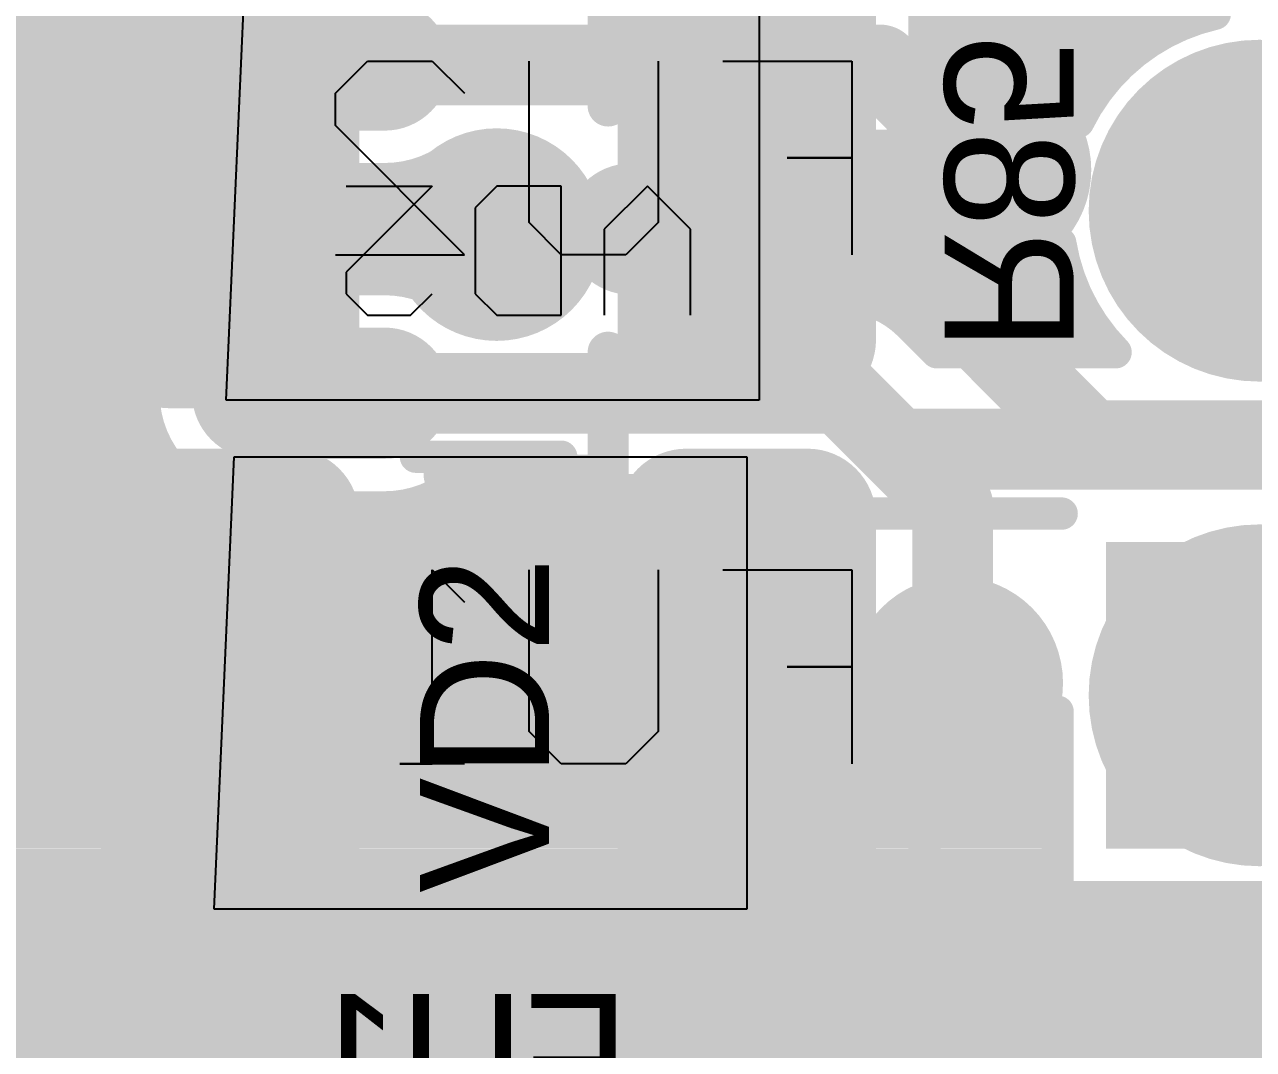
# Model space of a CAD drawing. Header units: millimetres. Extents: x 0.11 to 5.67, y 0.55 to 4.24.
# Drawn here: x 1.4843 to 1.784, y 0.8201 to 1.0699 of the extents above; entities that cross this region are included whole.
import ezdxf

# ---------------------------------------------------------------- set-up
doc = ezdxf.new("R2010")
doc.units = ezdxf.units.MM
doc.header["$MEASUREMENT"] = 0
for name, color, linetype in [('BottomLayer', 5, 'Continuous'), ('BottomOverlay', 54, 'Continuous'), ('BottomPaste', 16, 'Continuous'), ('BottomSolder', 6, 'Continuous'), ('InternalPlane1', 76, 'Continuous'), ('InternalPlane2', 16, 'Continuous'), ('Mechanical3', 76, 'Continuous'), ('MultiLayer', 9, 'Continuous'), ('PadHoleLayer', 156, 'Continuous'), ('TopLayer', 1, 'Continuous'), ('TopOverlay', 2, 'Continuous'), ('TopPaste', 8, 'Continuous'), ('TopSolder', 216, 'Continuous'), ('ViaHoleLayer', 16, 'Continuous')]:
    doc.layers.add(name, color=color, linetype=linetype)

# ---------------------------------------------------------------- blocks, each defined once
blk = doc.blocks.new('MIF2X01PRP_29')
at = {"layer": 'BottomLayer'}
for points, const_width in [([(-0.01772, 0.11811, 1), (0.01772, 0.11811, 1)], 0.03543), ([(-0.02953, -0.17008, 1), (0.02953, -0.17008, 1)], 0.05906)]:
    blk.add_lwpolyline(points, format="xyb", close=True, dxfattribs=dict(at, const_width=const_width))
blk.add_solid([(-0.03543, -0.03543), (0.03543, -0.03543), (-0.03543, 0.03543), (0.03543, 0.03543)], dxfattribs=at)
at = {"layer": 'BottomSolder'}
for points, const_width in [([(-0.0187, 0.11811, 1), (0.0187, 0.11811, 1)], 0.0374), ([(-0.03051, -0.17008, 1), (0.03051, -0.17008, 1)], 0.06102)]:
    blk.add_lwpolyline(points, format="xyb", close=True, dxfattribs=dict(at, const_width=const_width))
blk.add_solid([(-0.0374, -0.0374), (0.0374, -0.0374), (-0.0374, 0.0374), (0.0374, 0.0374)], dxfattribs=at)
at = {"layer": 'InternalPlane1'}
for points, const_width in [([(-0.02083, 0.11811, 1), (0.02083, 0.11811, 1)], 0.04165), ([(-0.02083, 0, 1), (0.02083, 0, 1)], 0.04165), ([(-0.03953, -0.17008, 1), (0.03953, -0.17008, 1)], 0.07906)]:
    blk.add_lwpolyline(points, format="xyb", close=True, dxfattribs=dict(at, const_width=const_width))
at = {"layer": 'InternalPlane2'}
for points, const_width in [([(-0.02083, 0.11811, 1), (0.02083, 0.11811, 1)], 0.04165), ([(-0.02083, 0, 1), (0.02083, 0, 1)], 0.04165), ([(-0.03953, -0.17008, 1), (0.03953, -0.17008, 1)], 0.07906)]:
    blk.add_lwpolyline(points, format="xyb", close=True, dxfattribs=dict(at, const_width=const_width))
at = {"layer": 'MultiLayer'}
for points, const_width in [([(-0.01772, 0.11811, 1), (0.01772, 0.11811, 1)], 0.03543), ([(-0.02953, -0.17008, 1), (0.02953, -0.17008, 1)], 0.05906)]:
    blk.add_lwpolyline(points, format="xyb", close=True, dxfattribs=dict(at, const_width=const_width))
blk.add_solid([(-0.03543, -0.03543), (0.03543, -0.03543), (-0.03543, 0.03543), (0.03543, 0.03543)], dxfattribs=at)
at = {"layer": 'PadHoleLayer'}
for points, const_width in [([(-0.01083, 0.11811, 1), (0.01083, 0.11811, 1)], 0.02165), ([(-0.01083, 0, 1), (0.01083, 0, 1)], 0.02165), ([(-0.02953, -0.17008, 1), (0.02953, -0.17008, 1)], 0.05906)]:
    blk.add_lwpolyline(points, format="xyb", close=True, dxfattribs=dict(at, const_width=const_width))
at = {"layer": 'TopLayer'}
for points, const_width in [([(-0.01772, 0.11811, 1), (0.01772, 0.11811, 1)], 0.03543), ([(-0.02953, -0.17008, 1), (0.02953, -0.17008, 1)], 0.05906)]:
    blk.add_lwpolyline(points, format="xyb", close=True, dxfattribs=dict(at, const_width=const_width))
blk.add_solid([(-0.03543, -0.03543), (0.03543, -0.03543), (-0.03543, 0.03543), (0.03543, 0.03543)], dxfattribs=at)
at = {"layer": 'TopOverlay', "const_width": 0.00787}
for points in [[(-0.14173, -0.34941), (-0.14173, 0.04429)], [(-0.14173, 0.04429), (-0.04823, 0.04429)], [(0.04429, 0.04429), (0.13976, 0.04429)], [(0.13976, -0.34941), (0.13976, 0.04429)], [(-0.14173, -0.34941), (0.13976, -0.34941)]]:
    blk.add_lwpolyline(points, dxfattribs=at)
at = {"layer": 'TopOverlay', "const_width": 0.00394}
for points in [[(-0.1437, 0.04429, 1), (-0.13976, 0.04429, 1)], [(-0.1437, 0.04429, 1), (-0.13976, 0.04429, 1)], [(-0.0502, 0.04429, 1), (-0.04626, 0.04429, 1)], [(0.04232, 0.04429, 1), (0.04626, 0.04429, 1)], [(0.1378, 0.04429, 1), (0.14173, 0.04429, 1)], [(0.1378, 0.04429, 1), (0.14173, 0.04429, 1)], [(-0.1437, -0.34941, 1), (-0.13976, -0.34941, 1)], [(-0.1437, -0.34941, 1), (-0.13976, -0.34941, 1)], [(0.1378, -0.34941, 1), (0.14173, -0.34941, 1)], [(0.1378, -0.34941, 1), (0.14173, -0.34941, 1)]]:
    blk.add_lwpolyline(points, format="xyb", close=True, dxfattribs=at)
at = {"layer": 'TopSolder'}
for points, const_width in [([(-0.0187, 0.11811, 1), (0.0187, 0.11811, 1)], 0.0374), ([(-0.03051, -0.17008, 1), (0.03051, -0.17008, 1)], 0.06102)]:
    blk.add_lwpolyline(points, format="xyb", close=True, dxfattribs=dict(at, const_width=const_width))
blk.add_solid([(-0.0374, -0.0374), (0.0374, -0.0374), (-0.0374, 0.0374), (0.0374, 0.0374)], dxfattribs=at)
blk = doc.blocks.new('MIF2X02PRP_38')
at = {"layer": 'TopOverlay', "const_width": 0.01}
for points in [[(0.35039, 0.23622), (0, 0.23622)], [(0, 0.17323), (0, 0.23622)]]:
    blk.add_lwpolyline(points, dxfattribs=at)
at = {"layer": 'TopOverlay', "const_width": 0.005}
blk.add_lwpolyline([(-0.0025, 0.23622, 1), (0.0025, 0.23622, 1)], format="xyb", close=True, dxfattribs=at)
blk.add_lwpolyline([(-0.0025, 0.23622, 1), (0.0025, 0.23622, 1)], format="xyb", close=True, dxfattribs=at)
blk = doc.blocks.new('SOT_23_123__86')
at = {"layer": 'Mechanical3'}
for p, q in [((-0.04429, 0.01967), (-0.04429, -0.00132)), ((-0.0233, -0.00132), (-0.0233, 0.01967)), ((-0.01281, 0.01967), (-0.01281, -0.01181)), ((0.00294, 0.01967), (-0.01281, 0.01967)), ((0.00819, 0.01443), (0.00294, 0.01967)), ((0.02393, 0.01967), (0.01868, 0.01443)), ((0.03442, 0.01967), (0.02393, 0.01967)), ((0.03967, 0.01443), (0.03442, 0.01967)), ((0.00819, -0.00656), (0.00819, 0.01443)), ((0.03967, 0.00918), (0.03967, 0.01443)), ((0.01868, -0.01181), (0.03967, 0.00918)), ((-0.04429, -0.00132), (-0.0338, -0.01181)), ((-0.0338, -0.01181), (-0.0233, -0.00132)), ((0.00294, -0.01181), (0.00819, -0.00656)), ((-0.01281, -0.01181), (0.00294, -0.01181)), ((0.03967, -0.01181), (0.01868, -0.01181))]:
    blk.add_line(p, q, dxfattribs=at)
at = {"layer": 'TopLayer', "const_width": 0.02807}
for points in [[(0.03027, 0.03866), (0.06125, 0.03866)], [(-0.06073, -0.00134), (-0.02975, -0.00134)], [(0.03027, -0.04134), (0.06125, -0.04134)]]:
    blk.add_lwpolyline(points, dxfattribs=at)
at = {"layer": 'TopLayer', "const_width": 0.01404}
for points in [[(0.02325, 0.03866, 1), (0.03729, 0.03866, 1)], [(0.05423, 0.03866, 1), (0.06827, 0.03866, 1)], [(-0.06775, -0.00134, 1), (-0.05371, -0.00134, 1)], [(-0.03677, -0.00134, 1), (-0.02273, -0.00134, 1)], [(0.02325, -0.04134, 1), (0.03729, -0.04134, 1)], [(0.05423, -0.04134, 1), (0.06827, -0.04134, 1)]]:
    blk.add_lwpolyline(points, format="xyb", close=True, dxfattribs=at)
at = {"layer": 'TopOverlay', "const_width": 0.01}
for points in [[(-0.02424, 0.05866), (-0.02424, 0.02866)], [(0.01576, 0.05866), (-0.02424, 0.05866)], [(0.02576, 0.00866), (0.02576, -0.01134)], [(-0.02424, -0.03134), (-0.02424, -0.06134)], [(0.01576, -0.06134), (-0.02424, -0.06134)]]:
    blk.add_lwpolyline(points, dxfattribs=at)
at = {"layer": 'TopOverlay', "const_width": 0.005}
for points in [[(-0.02674, 0.05866, 1), (-0.02174, 0.05866, 1)], [(-0.02674, 0.05866, 1), (-0.02174, 0.05866, 1)], [(0.01326, 0.05866, 1), (0.01826, 0.05866, 1)], [(-0.02674, 0.02866, 1), (-0.02174, 0.02866, 1)], [(0.02326, 0.00866, 1), (0.02826, 0.00866, 1)], [(0.02326, -0.01134, 1), (0.02826, -0.01134, 1)], [(-0.02674, -0.03134, 1), (-0.02174, -0.03134, 1)], [(-0.02674, -0.06134, 1), (-0.02174, -0.06134, 1)], [(-0.02674, -0.06134, 1), (-0.02174, -0.06134, 1)], [(0.01326, -0.06134, 1), (0.01826, -0.06134, 1)]]:
    blk.add_lwpolyline(points, format="xyb", close=True, dxfattribs=at)
at = {"layer": 'TopPaste', "const_width": 0.02807}
for points in [[(0.03027, 0.03866), (0.06125, 0.03866)], [(-0.06073, -0.00134), (-0.02975, -0.00134)], [(0.03027, -0.04134), (0.06125, -0.04134)]]:
    blk.add_lwpolyline(points, dxfattribs=at)
at = {"layer": 'TopPaste', "const_width": 0.01404}
for points in [[(0.02325, 0.03866, 1), (0.03729, 0.03866, 1)], [(0.05423, 0.03866, 1), (0.06827, 0.03866, 1)], [(-0.06775, -0.00134, 1), (-0.05371, -0.00134, 1)], [(-0.03677, -0.00134, 1), (-0.02273, -0.00134, 1)], [(0.02325, -0.04134, 1), (0.03729, -0.04134, 1)], [(0.05423, -0.04134, 1), (0.06827, -0.04134, 1)]]:
    blk.add_lwpolyline(points, format="xyb", close=True, dxfattribs=at)
at = {"layer": 'TopSolder', "const_width": 0.03201}
for points in [[(0.03027, 0.03866), (0.06125, 0.03866)], [(-0.06073, -0.00134), (-0.02975, -0.00134)], [(0.03027, -0.04134), (0.06125, -0.04134)]]:
    blk.add_lwpolyline(points, dxfattribs=at)
at = {"layer": 'TopSolder', "const_width": 0.016}
for points in [[(0.02227, 0.03866, 1), (0.03827, 0.03866, 1)], [(0.05325, 0.03866, 1), (0.06925, 0.03866, 1)], [(-0.06873, -0.00134, 1), (-0.05273, -0.00134, 1)], [(-0.03775, -0.00134, 1), (-0.02175, -0.00134, 1)], [(0.02227, -0.04134, 1), (0.03827, -0.04134, 1)], [(0.05325, -0.04134, 1), (0.06925, -0.04134, 1)]]:
    blk.add_lwpolyline(points, format="xyb", close=True, dxfattribs=at)
blk = doc.blocks.new('RC1210_B_187')
at = {"layer": 'BottomLayer', "const_width": 0.01476}
for points in [[(-0.08514, 0.04035, 1), (-0.07037, 0.04035, 1)], [(-0.05561, 0.04035, 1), (-0.04085, 0.04035, 1)], [(0.04085, 0.04035, 1), (0.05561, 0.04035, 1)], [(0.07037, 0.04035, 1), (0.08514, 0.04035, 1)], [(-0.08514, -0.04035, 1), (-0.07037, -0.04035, 1)], [(-0.05561, -0.04035, 1), (-0.04085, -0.04035, 1)], [(0.04085, -0.04035, 1), (0.05561, -0.04035, 1)], [(0.07037, -0.04035, 1), (0.08514, -0.04035, 1)]]:
    blk.add_lwpolyline(points, format="xyb", close=True, dxfattribs=at)
at = {"layer": 'BottomLayer'}
for points in [[(-0.07776, 0.05512), (-0.07776, -0.05512), (-0.04823, 0.05512), (-0.04823, -0.05512)], [(0.04823, 0.05512), (0.04823, -0.05512), (0.07776, 0.05512), (0.07776, -0.05512)], [(-0.09252, 0.04035), (-0.09252, -0.04035), (-0.03346, 0.04035), (-0.03346, -0.04035)], [(0.03346, 0.04035), (0.03346, -0.04035), (0.09252, 0.04035), (0.09252, -0.04035)]]:
    blk.add_solid(points, dxfattribs=at)
at = {"layer": 'BottomOverlay', "const_width": 0.00787}
for points in [[(0.01772, 0.05512), (-0.01772, 0.05512)], [(0.01772, -0.05512), (-0.01772, -0.05512)]]:
    blk.add_lwpolyline(points, dxfattribs=at)
at = {"layer": 'BottomOverlay', "const_width": 0.00394}
for points in [[(-0.01969, 0.05512, 1), (-0.01575, 0.05512, 1)], [(0.01575, 0.05512, 1), (0.01969, 0.05512, 1)], [(-0.01969, -0.05512, 1), (-0.01575, -0.05512, 1)], [(0.01575, -0.05512, 1), (0.01969, -0.05512, 1)]]:
    blk.add_lwpolyline(points, format="xyb", close=True, dxfattribs=at)
at = {"layer": 'BottomPaste', "const_width": 0.01476}
for points in [[(-0.08514, 0.04035, 1), (-0.07037, 0.04035, 1)], [(-0.05561, 0.04035, 1), (-0.04085, 0.04035, 1)], [(0.04085, 0.04035, 1), (0.05561, 0.04035, 1)], [(0.07037, 0.04035, 1), (0.08514, 0.04035, 1)], [(-0.08514, -0.04035, 1), (-0.07037, -0.04035, 1)], [(-0.05561, -0.04035, 1), (-0.04085, -0.04035, 1)], [(0.04085, -0.04035, 1), (0.05561, -0.04035, 1)], [(0.07037, -0.04035, 1), (0.08514, -0.04035, 1)]]:
    blk.add_lwpolyline(points, format="xyb", close=True, dxfattribs=at)
at = {"layer": 'BottomPaste'}
for points in [[(-0.07776, 0.05512), (-0.07776, -0.05512), (-0.04823, 0.05512), (-0.04823, -0.05512)], [(0.04823, 0.05512), (0.04823, -0.05512), (0.07776, 0.05512), (0.07776, -0.05512)], [(-0.09252, 0.04035), (-0.09252, -0.04035), (-0.03346, 0.04035), (-0.03346, -0.04035)], [(0.03346, 0.04035), (0.03346, -0.04035), (0.09252, 0.04035), (0.09252, -0.04035)]]:
    blk.add_solid(points, dxfattribs=at)
at = {"layer": 'BottomSolder', "const_width": 0.01673}
for points in [[(-0.08612, 0.04035, 1), (-0.06939, 0.04035, 1)], [(-0.05659, 0.04035, 1), (-0.03986, 0.04035, 1)], [(0.03986, 0.04035, 1), (0.05659, 0.04035, 1)], [(0.06939, 0.04035, 1), (0.08612, 0.04035, 1)], [(-0.08612, -0.04035, 1), (-0.06939, -0.04035, 1)], [(-0.05659, -0.04035, 1), (-0.03986, -0.04035, 1)], [(0.03986, -0.04035, 1), (0.05659, -0.04035, 1)], [(0.06939, -0.04035, 1), (0.08612, -0.04035, 1)]]:
    blk.add_lwpolyline(points, format="xyb", close=True, dxfattribs=at)
at = {"layer": 'BottomSolder'}
for points in [[(-0.07776, 0.05709), (-0.07776, -0.05709), (-0.04823, 0.05709), (-0.04823, -0.05709)], [(0.04823, 0.05709), (0.04823, -0.05709), (0.07776, 0.05709), (0.07776, -0.05709)], [(-0.09449, 0.04035), (-0.09449, -0.04035), (-0.0315, 0.04035), (-0.0315, -0.04035)], [(0.0315, 0.04035), (0.0315, -0.04035), (0.09449, 0.04035), (0.09449, -0.04035)]]:
    blk.add_solid(points, dxfattribs=at)
at = {"layer": 'Mechanical3'}
for p, q in [((-0.08858, -0.00393), (-0.08858, 0.01969)), ((-0.04135, 0.01181), (-0.03348, 0.01969)), ((-0.03348, 0.01969), (-0.01774, 0.01969)), ((-0.01774, 0.01969), (-0.00987, 0.01181)), ((0.03736, 0.01969), (0.00587, 0.01969)), ((0.00587, 0.01969), (0.03736, -0.0118)), ((-0.04135, -0.02754), (-0.04135, 0.01181)), ((-0.00987, 0.01181), (-0.00987, -0.02754)), ((-0.08858, -0.02754), (-0.08858, -0.00393)), ((-0.08858, -0.00393), (-0.07284, -0.00393)), ((-0.07284, -0.00393), (-0.08858, -0.00393)), ((0.03736, -0.0118), (0.03736, -0.01967)), ((0.01375, -0.02754), (0.00587, -0.01967)), ((0.03736, -0.01967), (0.02949, -0.02754)), ((-0.0571, -0.02754), (-0.08858, -0.02754)), ((0.02949, -0.02754), (0.01375, -0.02754))]:
    blk.add_line(p, q, dxfattribs=at)
blk = doc.blocks.new('RC1210_B_188')
at = {"layer": 'BottomLayer', "const_width": 0.01476}
for points in [[(-0.08514, 0.04035, 1), (-0.07037, 0.04035, 1)], [(-0.05561, 0.04035, 1), (-0.04085, 0.04035, 1)], [(0.04085, 0.04035, 1), (0.05561, 0.04035, 1)], [(0.07037, 0.04035, 1), (0.08514, 0.04035, 1)], [(-0.08514, -0.04035, 1), (-0.07037, -0.04035, 1)], [(-0.05561, -0.04035, 1), (-0.04085, -0.04035, 1)], [(0.04085, -0.04035, 1), (0.05561, -0.04035, 1)], [(0.07037, -0.04035, 1), (0.08514, -0.04035, 1)]]:
    blk.add_lwpolyline(points, format="xyb", close=True, dxfattribs=at)
at = {"layer": 'BottomLayer'}
for points in [[(-0.07776, 0.05512), (-0.07776, -0.05512), (-0.04823, 0.05512), (-0.04823, -0.05512)], [(0.04823, 0.05512), (0.04823, -0.05512), (0.07776, 0.05512), (0.07776, -0.05512)], [(-0.09252, 0.04035), (-0.09252, -0.04035), (-0.03346, 0.04035), (-0.03346, -0.04035)], [(0.03346, 0.04035), (0.03346, -0.04035), (0.09252, 0.04035), (0.09252, -0.04035)]]:
    blk.add_solid(points, dxfattribs=at)
at = {"layer": 'BottomOverlay', "const_width": 0.00787}
for points in [[(0.01772, 0.05512), (-0.01772, 0.05512)], [(0.01772, -0.05512), (-0.01772, -0.05512)]]:
    blk.add_lwpolyline(points, dxfattribs=at)
at = {"layer": 'BottomOverlay', "const_width": 0.00394}
for points in [[(-0.01969, 0.05512, 1), (-0.01575, 0.05512, 1)], [(0.01575, 0.05512, 1), (0.01969, 0.05512, 1)], [(-0.01969, -0.05512, 1), (-0.01575, -0.05512, 1)], [(0.01575, -0.05512, 1), (0.01969, -0.05512, 1)]]:
    blk.add_lwpolyline(points, format="xyb", close=True, dxfattribs=at)
at = {"layer": 'BottomPaste', "const_width": 0.01476}
for points in [[(-0.08514, 0.04035, 1), (-0.07037, 0.04035, 1)], [(-0.05561, 0.04035, 1), (-0.04085, 0.04035, 1)], [(0.04085, 0.04035, 1), (0.05561, 0.04035, 1)], [(0.07037, 0.04035, 1), (0.08514, 0.04035, 1)], [(-0.08514, -0.04035, 1), (-0.07037, -0.04035, 1)], [(-0.05561, -0.04035, 1), (-0.04085, -0.04035, 1)], [(0.04085, -0.04035, 1), (0.05561, -0.04035, 1)], [(0.07037, -0.04035, 1), (0.08514, -0.04035, 1)]]:
    blk.add_lwpolyline(points, format="xyb", close=True, dxfattribs=at)
at = {"layer": 'BottomPaste'}
for points in [[(-0.07776, 0.05512), (-0.07776, -0.05512), (-0.04823, 0.05512), (-0.04823, -0.05512)], [(0.04823, 0.05512), (0.04823, -0.05512), (0.07776, 0.05512), (0.07776, -0.05512)], [(-0.09252, 0.04035), (-0.09252, -0.04035), (-0.03346, 0.04035), (-0.03346, -0.04035)], [(0.03346, 0.04035), (0.03346, -0.04035), (0.09252, 0.04035), (0.09252, -0.04035)]]:
    blk.add_solid(points, dxfattribs=at)
at = {"layer": 'BottomSolder', "const_width": 0.01673}
for points in [[(-0.08612, 0.04035, 1), (-0.06939, 0.04035, 1)], [(-0.05659, 0.04035, 1), (-0.03986, 0.04035, 1)], [(0.03986, 0.04035, 1), (0.05659, 0.04035, 1)], [(0.06939, 0.04035, 1), (0.08612, 0.04035, 1)], [(-0.08612, -0.04035, 1), (-0.06939, -0.04035, 1)], [(-0.05659, -0.04035, 1), (-0.03986, -0.04035, 1)], [(0.03986, -0.04035, 1), (0.05659, -0.04035, 1)], [(0.06939, -0.04035, 1), (0.08612, -0.04035, 1)]]:
    blk.add_lwpolyline(points, format="xyb", close=True, dxfattribs=at)
at = {"layer": 'BottomSolder'}
for points in [[(-0.07776, 0.05709), (-0.07776, -0.05709), (-0.04823, 0.05709), (-0.04823, -0.05709)], [(0.04823, 0.05709), (0.04823, -0.05709), (0.07776, 0.05709), (0.07776, -0.05709)], [(-0.09449, 0.04035), (-0.09449, -0.04035), (-0.0315, 0.04035), (-0.0315, -0.04035)], [(0.0315, 0.04035), (0.0315, -0.04035), (0.09449, 0.04035), (0.09449, -0.04035)]]:
    blk.add_solid(points, dxfattribs=at)
at = {"layer": 'Mechanical3'}
for p, q in [((-0.08858, -0.00393), (-0.08858, 0.01969)), ((-0.04135, 0.01181), (-0.03348, 0.01969)), ((-0.03348, 0.01969), (-0.01774, 0.01969)), ((-0.01774, 0.01969), (-0.00987, 0.01181)), ((0.00587, 0.01969), (0.02162, 0.01969)), ((0.02162, 0.01969), (0.01375, 0.01969)), ((0.01375, 0.01969), (0.01375, -0.02754)), ((-0.04135, -0.02754), (-0.04135, 0.01181)), ((-0.00987, 0.01181), (-0.00987, -0.02754)), ((-0.08858, -0.02754), (-0.08858, -0.00393)), ((-0.08858, -0.00393), (-0.07284, -0.00393)), ((-0.07284, -0.00393), (-0.08858, -0.00393)), ((0.01375, -0.02754), (0.00587, -0.01967)), ((-0.0571, -0.02754), (-0.08858, -0.02754))]:
    blk.add_line(p, q, dxfattribs=at)

msp = doc.modelspace()

# ---------------------------------------------------------------- linework, layer by layer
at = {"layer": 'BottomLayer'}
for p, q in [((1.53346, 0.97835), (1.53839, 1.08858)), ((1.66339, 1.08858), (1.66339, 0.97835)), ((1.66339, 0.97835), (1.53346, 0.97835)), ((1.53051, 0.85433), (1.53543, 0.96457)), ((1.53543, 0.96457), (1.66043, 0.96457)), ((1.66043, 0.96457), (1.66043, 0.85433)), ((1.66043, 0.85433), (1.53051, 0.85433))]:
    msp.add_line(p, q, dxfattribs=at)
at = {"layer": 'BottomLayer', "const_width": 0.00787}
for points in [[(1.77455, 1.07252, -0.260786), (1.76128, 1.09623)], [(1.70161, 1.08465, -0.09757), (1.70374, 1.07382)], [(1.74124, 1.04619, -0.226773), (1.77455, 1.07252)], [(1.70866, 1.05807, -0.390468), (1.74124, 1.04619)], [(1.73622, 0.90242, -0.424364), (1.70374, 0.8851)], [(1.70374, 0.86909, -0.414214), (1.6752, 0.84055)], [(1.57364, 0.85433, -0.26259), (1.54921, 0.84055)], [(1.64567, 0.84055, -0.26259), (1.62124, 0.85433)], [(1.51968, 0.84055, -0.126622), (1.50591, 0.8441)]]:
    msp.add_lwpolyline(points, format="xyb", dxfattribs=at)
at = {"layer": 'BottomLayer'}
for points, const_width in [([(1.70374, 1.05807), (1.70374, 1.07382)], 0.00787), ([(1.70374, 1.06988), (1.76632, 1.06988)], 0.00787), ([(1.70374, 1.062), (1.75354, 1.062)], 0.00787), ([(1.70374, 1.05807), (1.70866, 1.05807)], 0.00787), ([(1.73486, 1.05413), (1.74612, 1.05413)], 0.00787), ([(1.43012, 1.03346), (1.53445, 1.03346)], 0.02953), ([(1.66043, 1.03346), (1.66142, 1.03445)], 0.01969), ([(1.66142, 1.03445), (1.7185, 1.03445)], 0.01969), ([(1.7185, 1.03445), (1.71926, 1.0337)], 0.01969), ([(1.71926, 0.99334), (1.71926, 1.0337)], 0.01969), ([(1.71926, 0.99334), (1.74409, 0.9685)], 0.01969), ([(1.74409, 0.9685), (1.82185, 0.9685)], 0.01969), ([(1.42372, 0.90896), (1.53396, 0.90896)], 0.02953), ([(1.53396, 0.90896), (1.53445, 0.90945)], 0.02953), ([(1.66043, 0.90945), (1.71161, 0.90945)], 0.01969), ([(1.73622, 0.8572), (1.73622, 0.90242)], 0.00787), ([(1.7267, 0.88878), (1.73622, 0.88878)], 0.00787), ([(1.70374, 0.86909), (1.70374, 0.8851)], 0.00787), ([(1.70374, 0.8809), (1.73622, 0.8809)], 0.00787), ([(1.70374, 0.87303), (1.73622, 0.87303)], 0.00787), ([(1.70347, 0.86515), (1.73622, 0.86515)], 0.00787), ([(1.70118, 0.85728), (1.73622, 0.85728)], 0.00787), ([(1.73622, 0.8572), (1.83465, 0.8572)], 0.00787), ([(1.57364, 0.85433), (1.62124, 0.85433)], 0.00787), ([(1.56988, 0.84941), (1.625, 0.84941)], 0.00787), ([(1.69586, 0.84941), (1.97602, 0.84941)], 0.00787), ([(1.50591, 0.64862), (1.50591, 0.8441)], 0.00787), ([(1.50591, 0.84153), (1.51227, 0.84153)], 0.00787), ([(1.55663, 0.84153), (1.63825, 0.84153)], 0.00787), ([(1.68262, 0.84153), (1.971, 0.84153)], 0.00787), ([(1.51968, 0.84055), (1.54921, 0.84055)], 0.00787), ([(1.64567, 0.84055), (1.6752, 0.84055)], 0.00787), ([(1.50591, 0.83366), (1.96671, 0.83366)], 0.00787), ([(1.50591, 0.82578), (1.96309, 0.82578)], 0.00787), ([(1.50591, 0.81791), (1.96007, 0.81791)], 0.00787)]:
    msp.add_lwpolyline(points, dxfattribs=dict(at, const_width=const_width))
for points, const_width in [([(1.77258, 1.07252, 1), (1.77652, 1.07252, 1)], 0.00394), ([(1.77258, 1.07252, 1), (1.77652, 1.07252, 1)], 0.00394), ([(1.70177, 1.06988, 1), (1.70571, 1.06988, 1)], 0.00394), ([(1.76435, 1.06988, 1), (1.76829, 1.06988, 1)], 0.00394), ([(1.70177, 1.062, 1), (1.70571, 1.062, 1)], 0.00394), ([(1.75157, 1.062, 1), (1.75551, 1.062, 1)], 0.00394), ([(1.70177, 1.05807, 1), (1.70571, 1.05807, 1)], 0.00394), ([(1.70177, 1.05807, 1), (1.70571, 1.05807, 1)], 0.00394), ([(1.70669, 1.05807, 1), (1.71063, 1.05807, 1)], 0.00394), ([(1.70669, 1.05807, 1), (1.71063, 1.05807, 1)], 0.00394), ([(1.73289, 1.05413, 1), (1.73683, 1.05413, 1)], 0.00394), ([(1.74415, 1.05413, 1), (1.74809, 1.05413, 1)], 0.00394), ([(1.73927, 1.04619, 1), (1.74321, 1.04619, 1)], 0.00394), ([(1.73927, 1.04619, 1), (1.74321, 1.04619, 1)], 0.00394), ([(1.52707, 1.03346, 1), (1.54183, 1.03346, 1)], 0.01476), ([(1.7126, 1.03445, 1), (1.72441, 1.03445, 1)], 0.01181), ([(1.65551, 1.03346, 1), (1.66535, 1.03346, 1)], 0.00984), ([(1.6565, 1.03445, 1), (1.66634, 1.03445, 1)], 0.00984), ([(1.6565, 1.03445, 1), (1.66634, 1.03445, 1)], 0.00984), ([(1.71358, 1.03445, 1), (1.72343, 1.03445, 1)], 0.00984), ([(1.71358, 1.03445, 1), (1.72343, 1.03445, 1)], 0.00984), ([(1.71434, 1.0337, 1), (1.72418, 1.0337, 1)], 0.00984), ([(1.71434, 1.0337, 1), (1.72418, 1.0337, 1)], 0.00984), ([(1.5935, 1.0187, 1), (1.60531, 1.0187, 1)], 0.01181), ([(1.71434, 0.99334, 1), (1.72418, 0.99334, 1)], 0.00984), ([(1.71434, 0.99334, 1), (1.72418, 0.99334, 1)], 0.00984), ([(1.73917, 0.9685, 1), (1.74902, 0.9685, 1)], 0.00984), ([(1.73917, 0.9685, 1), (1.74902, 0.9685, 1)], 0.00984), ([(1.52657, 0.90896, 1), (1.54134, 0.90896, 1)], 0.01476), ([(1.52657, 0.90896, 1), (1.54134, 0.90896, 1)], 0.01476), ([(1.52707, 0.90945, 1), (1.54183, 0.90945, 1)], 0.01476), ([(1.70571, 0.90945, 1), (1.71752, 0.90945, 1)], 0.01181), ([(1.65551, 0.90945, 1), (1.66535, 0.90945, 1)], 0.00984), ([(1.70669, 0.90945, 1), (1.71654, 0.90945, 1)], 0.00984), ([(1.73425, 0.90242, 1), (1.73819, 0.90242, 1)], 0.00394), ([(1.73425, 0.90242, 1), (1.73819, 0.90242, 1)], 0.00394), ([(1.72473, 0.88878, 1), (1.72867, 0.88878, 1)], 0.00394), ([(1.73425, 0.88878, 1), (1.73819, 0.88878, 1)], 0.00394), ([(1.70177, 0.8851, 1), (1.70571, 0.8851, 1)], 0.00394), ([(1.70177, 0.8851, 1), (1.70571, 0.8851, 1)], 0.00394), ([(1.70177, 0.8809, 1), (1.70571, 0.8809, 1)], 0.00394), ([(1.73425, 0.8809, 1), (1.73819, 0.8809, 1)], 0.00394), ([(1.70177, 0.87303, 1), (1.70571, 0.87303, 1)], 0.00394), ([(1.73425, 0.87303, 1), (1.73819, 0.87303, 1)], 0.00394), ([(1.70177, 0.86909, 1), (1.70571, 0.86909, 1)], 0.00394), ([(1.70177, 0.86909, 1), (1.70571, 0.86909, 1)], 0.00394), ([(1.7015, 0.86515, 1), (1.70544, 0.86515, 1)], 0.00394), ([(1.73425, 0.86515, 1), (1.73819, 0.86515, 1)], 0.00394), ([(1.69921, 0.85728, 1), (1.70315, 0.85728, 1)], 0.00394), ([(1.73425, 0.85728, 1), (1.73819, 0.85728, 1)], 0.00394), ([(1.73425, 0.8572, 1), (1.73819, 0.8572, 1)], 0.00394), ([(1.73425, 0.8572, 1), (1.73819, 0.8572, 1)], 0.00394), ([(1.57167, 0.85433, 1), (1.57561, 0.85433, 1)], 0.00394), ([(1.57167, 0.85433, 1), (1.57561, 0.85433, 1)], 0.00394), ([(1.61927, 0.85433, 1), (1.62321, 0.85433, 1)], 0.00394), ([(1.61927, 0.85433, 1), (1.62321, 0.85433, 1)], 0.00394), ([(1.56791, 0.84941, 1), (1.57185, 0.84941, 1)], 0.00394), ([(1.62303, 0.84941, 1), (1.62697, 0.84941, 1)], 0.00394), ([(1.69389, 0.84941, 1), (1.69783, 0.84941, 1)], 0.00394), ([(1.50394, 0.8441, 1), (1.50787, 0.8441, 1)], 0.00394), ([(1.50394, 0.8441, 1), (1.50787, 0.8441, 1)], 0.00394), ([(1.50394, 0.84153, 1), (1.50787, 0.84153, 1)], 0.00394), ([(1.5103, 0.84153, 1), (1.51423, 0.84153, 1)], 0.00394), ([(1.55466, 0.84153, 1), (1.5586, 0.84153, 1)], 0.00394), ([(1.63628, 0.84153, 1), (1.64022, 0.84153, 1)], 0.00394), ([(1.68065, 0.84153, 1), (1.68458, 0.84153, 1)], 0.00394), ([(1.51772, 0.84055, 1), (1.52165, 0.84055, 1)], 0.00394), ([(1.51772, 0.84055, 1), (1.52165, 0.84055, 1)], 0.00394), ([(1.54724, 0.84055, 1), (1.55118, 0.84055, 1)], 0.00394), ([(1.54724, 0.84055, 1), (1.55118, 0.84055, 1)], 0.00394), ([(1.6437, 0.84055, 1), (1.64764, 0.84055, 1)], 0.00394), ([(1.6437, 0.84055, 1), (1.64764, 0.84055, 1)], 0.00394), ([(1.67323, 0.84055, 1), (1.67717, 0.84055, 1)], 0.00394), ([(1.67323, 0.84055, 1), (1.67717, 0.84055, 1)], 0.00394), ([(1.50394, 0.83366, 1), (1.50787, 0.83366, 1)], 0.00394), ([(1.50394, 0.82578, 1), (1.50787, 0.82578, 1)], 0.00394), ([(1.50394, 0.81791, 1), (1.50787, 0.81791, 1)], 0.00394)]:
    msp.add_lwpolyline(points, format="xyb", close=True, dxfattribs=dict(at, const_width=const_width))
at = {"layer": 'InternalPlane1', "const_width": 0.02591}
for points in [[(1.70555, 1.03445, 1), (1.73146, 1.03445, 1)], [(1.69866, 0.90945, 1), (1.72457, 0.90945, 1)]]:
    msp.add_lwpolyline(points, format="xyb", close=True, dxfattribs=at)
at = {"layer": 'InternalPlane2', "const_width": 0.02591}
for points in [[(1.70555, 1.03445, 1), (1.73146, 1.03445, 1)], [(1.58646, 1.0187, 1), (1.61236, 1.0187, 1)], [(1.69866, 0.90945, 1), (1.72457, 0.90945, 1)]]:
    msp.add_lwpolyline(points, format="xyb", close=True, dxfattribs=at)
at = {"layer": 'MultiLayer', "const_width": 0.01181}
for points in [[(1.7126, 1.03445, 1), (1.72441, 1.03445, 1)], [(1.5935, 1.0187, 1), (1.60531, 1.0187, 1)], [(1.70571, 0.90945, 1), (1.71752, 0.90945, 1)]]:
    msp.add_lwpolyline(points, format="xyb", close=True, dxfattribs=at)
at = {"layer": 'TopLayer'}
for points, const_width in [([(1.70669, 1.04724), (1.77264, 1.11319)], 0.00984), ([(1.44661, 1.06988), (1.51509, 1.06988)], 0.00787), ([(1.5566, 1.06004), (1.69291, 1.06004)], 0.01969), ([(1.69291, 1.06004), (1.70571, 1.04724)], 0.01969), ([(1.45738, 1.062), (1.51336, 1.062)], 0.00787), ([(1.464, 1.05413), (1.51393, 1.05413)], 0.00787), ([(1.70571, 1.04724), (1.7185, 1.03445)], 0.01969), ([(1.70571, 1.04724), (1.70669, 1.04724)], 0.00984), ([(1.46833, 1.04626), (1.51695, 1.04626)], 0.00787), ([(1.471, 1.03838), (1.52366, 1.03838)], 0.00787), ([(1.58678, 1.03642), (1.61212, 1.03642)], 0.00787), ([(1.68313, 1.03642), (1.68901, 1.03054)], 0.00787), ([(1.47228, 1.03051), (1.60848, 1.03051)], 0.00787), ([(1.54111, 1.03222), (1.57209, 1.03222)], 0.00787), ([(1.68901, 1.03054), (1.69484, 1.02471)], 0.00787), ([(1.78543, 1.02453), (1.8385, 1.02453)], 0.01969), ([(1.59941, 1.0187), (1.64626, 1.0187)], 0.01969), ([(1.64626, 1.0187), (1.6476, 1.02004)], 0.01969), ([(1.47228, 1.02263), (1.60639, 1.02263)], 0.00787), ([(1.68881, 1.02263), (1.6958, 1.02263)], 0.00787), ([(1.6102, 1.02004), (1.6476, 1.02004)], 0.00787), ([(1.6476, 1.02004), (1.685, 1.02004)], 0.00787), ([(1.471, 1.01476), (1.60681, 1.01476)], 0.00787), ([(1.6884, 1.01476), (1.70216, 1.01476)], 0.00787), ([(1.46833, 1.00689), (1.53384, 1.00689)], 0.00787), ([(1.54111, 1.00785), (1.57209, 1.00785)], 0.00787), ([(1.57937, 1.00689), (1.60986, 1.00689)], 0.00787), ([(1.68534, 1.00689), (1.73949, 1.00689)], 0.00787), ([(1.58678, 1.00366), (1.61212, 1.00366)], 0.00787), ([(1.464, 0.99901), (1.52077, 0.99901)], 0.00787), ([(1.69742, 0.99901), (1.74335, 0.99901)], 0.00787), ([(1.70005, 0.99674), (1.70677, 0.99002)], 0.00787), ([(1.45738, 0.99114), (1.51561, 0.99114)], 0.00787), ([(1.70565, 0.99114), (1.74928, 0.99114)], 0.00787), ([(1.70677, 0.99002), (1.75035, 0.99002)], 0.00787), ([(1.5566, 0.97933), (1.55731, 0.98004)], 0.01969), ([(1.55731, 0.98004), (1.68335, 0.98004)], 0.01969), ([(1.68335, 0.98004), (1.69699, 0.9664)], 0.01969), ([(1.4466, 0.98326), (1.51348, 0.98326)], 0.00787), ([(1.53227, 0.97933), (1.5566, 0.97933)], 0.00984), ([(0.95866, 0.97539), (1.51369, 0.97539)], 0.00787), ([(1.69699, 0.9664), (1.71063, 0.95276)], 0.01969), ([(1.69699, 0.9664), (1.82663, 0.9664)], 0.01969), ([(0.95849, 0.96752), (1.51627, 0.96752)], 0.00787), ([(0.95532, 0.95964), (1.5222, 0.95964)], 0.00787), ([(1.71063, 0.91043), (1.71063, 0.95276)], 0.01969), ([(1.58678, 0.95642), (1.67356, 0.95642)], 0.00787), ([(1.67356, 0.95642), (1.68028, 0.94969)], 0.00787), ([(1.54111, 0.95222), (1.57209, 0.95222)], 0.00787), ([(1.44661, 0.95177), (1.67821, 0.95177)], 0.00787), ([(1.68028, 0.94969), (1.68701, 0.94297)], 0.00787), ([(1.45738, 0.94389), (1.68609, 0.94389)], 0.00787), ([(1.68701, 0.91648), (1.68701, 0.94297)], 0.00787), ([(1.464, 0.93602), (1.68701, 0.93602)], 0.00787), ([(1.46833, 0.92815), (1.68701, 0.92815)], 0.00787), ([(1.471, 0.92027), (1.68701, 0.92027)], 0.00787), ([(1.71063, 0.91043), (1.71161, 0.90945)], 0.01969), ([(1.47228, 0.9124), (1.68619, 0.9124)], 0.00787), ([(1.78543, 0.90642), (1.85425, 0.90642)], 0.01969), ([(1.47228, 0.90452), (1.6865, 0.90452)], 0.00787), ([(1.73622, 0.8572), (1.73622, 0.90242)], 0.00787), ([(1.471, 0.89665), (1.68945, 0.89665)], 0.00787), ([(1.46833, 0.88878), (1.69653, 0.88878)], 0.00787), ([(1.7267, 0.88878), (1.73622, 0.88878)], 0.00787), ([(1.464, 0.8809), (1.73622, 0.8809)], 0.00787), ([(1.45738, 0.87303), (1.73622, 0.87303)], 0.00787), ([(1.4466, 0.86515), (1.73622, 0.86515)], 0.00787), ([(1.41241, 0.85728), (1.73622, 0.85728)], 0.00787), ([(1.73622, 0.8572), (1.83465, 0.8572)], 0.00787), ([(1.40454, 0.84941), (1.97602, 0.84941)], 0.00787), ([(1.39666, 0.84153), (1.971, 0.84153)], 0.00787), ([(1.38879, 0.83366), (1.96671, 0.83366)], 0.00787), ([(1.38091, 0.82578), (1.96309, 0.82578)], 0.00787), ([(1.37304, 0.81791), (1.96007, 0.81791)], 0.00787)]:
    msp.add_lwpolyline(points, dxfattribs=dict(at, const_width=const_width))
at = {"layer": 'TopLayer', "const_width": 0.00787}
for points in [[(1.54111, 1.03222, -1), (1.54111, 1.08785)], [(1.58678, 1.03642, -0.13996), (1.57209, 1.03222)], [(1.61212, 1.00366, -0.357274), (1.61212, 1.03642)], [(1.68309, 1.03642, -0.173274), (1.68894, 1.02004)], [(1.73686, 1.01662, -0.539865), (1.69484, 1.02471)], [(1.68894, 1.02004, -0.173274), (1.68309, 1.00366)], [(1.75035, 0.99002, -0.155143), (1.73686, 1.01662)], [(1.54111, 0.95222, -1), (1.54111, 1.00785)], [(1.57209, 1.00785, -0.13996), (1.58678, 1.00366)], [(1.68335, 1.00366, -0.198912), (1.70005, 0.99674)], [(1.68335, 1.00366, -0.198912), (1.70005, 0.99674)], [(1.58678, 0.95642, -0.13996), (1.57209, 0.95222)], [(1.73622, 0.90242, -1), (1.68701, 0.91648)]]:
    msp.add_lwpolyline(points, format="xyb", dxfattribs=at)
at = {"layer": 'TopLayer'}
for points, const_width in [([(1.51313, 1.06988, 1), (1.51706, 1.06988, 1)], 0.00394), ([(1.55168, 1.06004, 1), (1.56152, 1.06004, 1)], 0.00984), ([(1.68799, 1.06004, 1), (1.69783, 1.06004, 1)], 0.00984), ([(1.68799, 1.06004, 1), (1.69783, 1.06004, 1)], 0.00984), ([(1.5114, 1.062, 1), (1.51533, 1.062, 1)], 0.00394), ([(1.51196, 1.05413, 1), (1.5159, 1.05413, 1)], 0.00394), ([(1.70079, 1.04724, 1), (1.71063, 1.04724, 1)], 0.00984), ([(1.70079, 1.04724, 1), (1.71063, 1.04724, 1)], 0.00984), ([(1.70325, 1.04724, 1), (1.70817, 1.04724, 1)], 0.00492), ([(1.70423, 1.04724, 1), (1.70915, 1.04724, 1)], 0.00492), ([(1.70423, 1.04724, 1), (1.70915, 1.04724, 1)], 0.00492), ([(1.51498, 1.04626, 1), (1.51892, 1.04626, 1)], 0.00394), ([(1.7126, 1.03445, 1), (1.72441, 1.03445, 1)], 0.01181), ([(1.71358, 1.03445, 1), (1.72343, 1.03445, 1)], 0.00984), ([(1.52169, 1.03838, 1), (1.52563, 1.03838, 1)], 0.00394), ([(1.58481, 1.03642, 1), (1.58875, 1.03642, 1)], 0.00394), ([(1.58481, 1.03642, 1), (1.58875, 1.03642, 1)], 0.00394), ([(1.61015, 1.03642, 1), (1.61408, 1.03642, 1)], 0.00394), ([(1.61015, 1.03642, 1), (1.61408, 1.03642, 1)], 0.00394), ([(1.68112, 1.03642, 1), (1.68506, 1.03642, 1)], 0.00394), ([(1.68116, 1.03642, 1), (1.6851, 1.03642, 1)], 0.00394), ([(1.53914, 1.03222, 1), (1.54308, 1.03222, 1)], 0.00394), ([(1.53914, 1.03222, 1), (1.54308, 1.03222, 1)], 0.00394), ([(1.57013, 1.03222, 1), (1.57406, 1.03222, 1)], 0.00394), ([(1.57013, 1.03222, 1), (1.57406, 1.03222, 1)], 0.00394), ([(1.60651, 1.03051, 1), (1.61045, 1.03051, 1)], 0.00394), ([(1.68704, 1.03054, 1), (1.69097, 1.03054, 1)], 0.00394), ([(1.68704, 1.03054, 1), (1.69097, 1.03054, 1)], 0.00394), ([(1.78051, 1.02453, 1), (1.79035, 1.02453, 1)], 0.00984), ([(1.5935, 1.0187, 1), (1.60531, 1.0187, 1)], 0.01181), ([(1.59449, 1.0187, 1), (1.60433, 1.0187, 1)], 0.00984), ([(1.64134, 1.0187, 1), (1.65118, 1.0187, 1)], 0.00984), ([(1.64134, 1.0187, 1), (1.65118, 1.0187, 1)], 0.00984), ([(1.64268, 1.02004, 1), (1.65252, 1.02004, 1)], 0.00984), ([(1.69287, 1.02471, 1), (1.69681, 1.02471, 1)], 0.00394), ([(1.69287, 1.02471, 1), (1.69681, 1.02471, 1)], 0.00394), ([(1.60443, 1.02263, 1), (1.60836, 1.02263, 1)], 0.00394), ([(1.68684, 1.02263, 1), (1.69078, 1.02263, 1)], 0.00394), ([(1.69384, 1.02263, 1), (1.69777, 1.02263, 1)], 0.00394), ([(1.60823, 1.02004, 1), (1.61217, 1.02004, 1)], 0.00394), ([(1.64563, 1.02004, 1), (1.64957, 1.02004, 1)], 0.00394), ([(1.64563, 1.02004, 1), (1.64957, 1.02004, 1)], 0.00394), ([(1.68304, 1.02004, 1), (1.68697, 1.02004, 1)], 0.00394), ([(1.68697, 1.02004, 1), (1.69091, 1.02004, 1)], 0.00394), ([(1.68697, 1.02004, 1), (1.69091, 1.02004, 1)], 0.00394), ([(1.73489, 1.01662, 1), (1.73883, 1.01662, 1)], 0.00394), ([(1.73489, 1.01662, 1), (1.73883, 1.01662, 1)], 0.00394), ([(1.60484, 1.01476, 1), (1.60878, 1.01476, 1)], 0.00394), ([(1.68643, 1.01476, 1), (1.69036, 1.01476, 1)], 0.00394), ([(1.70019, 1.01476, 1), (1.70413, 1.01476, 1)], 0.00394), ([(1.53187, 1.00689, 1), (1.5358, 1.00689, 1)], 0.00394), ([(1.53914, 1.00785, 1), (1.54308, 1.00785, 1)], 0.00394), ([(1.53914, 1.00785, 1), (1.54308, 1.00785, 1)], 0.00394), ([(1.57013, 1.00785, 1), (1.57406, 1.00785, 1)], 0.00394), ([(1.57013, 1.00785, 1), (1.57406, 1.00785, 1)], 0.00394), ([(1.5774, 1.00689, 1), (1.58134, 1.00689, 1)], 0.00394), ([(1.60789, 1.00689, 1), (1.61183, 1.00689, 1)], 0.00394), ([(1.68338, 1.00689, 1), (1.68731, 1.00689, 1)], 0.00394), ([(1.73752, 1.00689, 1), (1.74146, 1.00689, 1)], 0.00394), ([(1.58481, 1.00366, 1), (1.58875, 1.00366, 1)], 0.00394), ([(1.58481, 1.00366, 1), (1.58875, 1.00366, 1)], 0.00394), ([(1.61015, 1.00366, 1), (1.61408, 1.00366, 1)], 0.00394), ([(1.61015, 1.00366, 1), (1.61408, 1.00366, 1)], 0.00394), ([(1.68112, 1.00366, 1), (1.68506, 1.00366, 1)], 0.00394), ([(1.68138, 1.00366, 1), (1.68531, 1.00366, 1)], 0.00394), ([(1.68138, 1.00366, 1), (1.68531, 1.00366, 1)], 0.00394), ([(1.5188, 0.99901, 1), (1.52274, 0.99901, 1)], 0.00394), ([(1.69545, 0.99901, 1), (1.69939, 0.99901, 1)], 0.00394), ([(1.74138, 0.99901, 1), (1.74532, 0.99901, 1)], 0.00394), ([(1.69808, 0.99674, 1), (1.70202, 0.99674, 1)], 0.00394), ([(1.69808, 0.99674, 1), (1.70202, 0.99674, 1)], 0.00394), ([(1.69808, 0.99674, 1), (1.70202, 0.99674, 1)], 0.00394), ([(1.51364, 0.99114, 1), (1.51757, 0.99114, 1)], 0.00394), ([(1.70369, 0.99114, 1), (1.70762, 0.99114, 1)], 0.00394), ([(1.74731, 0.99114, 1), (1.75125, 0.99114, 1)], 0.00394), ([(1.7048, 0.99002, 1), (1.70874, 0.99002, 1)], 0.00394), ([(1.7048, 0.99002, 1), (1.70874, 0.99002, 1)], 0.00394), ([(1.74838, 0.99002, 1), (1.75231, 0.99002, 1)], 0.00394), ([(1.74838, 0.99002, 1), (1.75231, 0.99002, 1)], 0.00394), ([(1.55168, 0.97933, 1), (1.56152, 0.97933, 1)], 0.00984), ([(1.55239, 0.98004, 1), (1.56223, 0.98004, 1)], 0.00984), ([(1.55239, 0.98004, 1), (1.56223, 0.98004, 1)], 0.00984), ([(1.67843, 0.98004, 1), (1.68827, 0.98004, 1)], 0.00984), ([(1.67843, 0.98004, 1), (1.68827, 0.98004, 1)], 0.00984), ([(1.51151, 0.98326, 1), (1.51545, 0.98326, 1)], 0.00394), ([(1.52981, 0.97933, 1), (1.53473, 0.97933, 1)], 0.00492), ([(1.55414, 0.97933, 1), (1.55906, 0.97933, 1)], 0.00492), ([(1.51172, 0.97539, 1), (1.51566, 0.97539, 1)], 0.00394), ([(1.69207, 0.9664, 1), (1.70191, 0.9664, 1)], 0.00984), ([(1.69207, 0.9664, 1), (1.70191, 0.9664, 1)], 0.00984), ([(1.69207, 0.9664, 1), (1.70191, 0.9664, 1)], 0.00984), ([(1.51431, 0.96752, 1), (1.51824, 0.96752, 1)], 0.00394), ([(1.52023, 0.95964, 1), (1.52417, 0.95964, 1)], 0.00394), ([(1.70571, 0.95276, 1), (1.71555, 0.95276, 1)], 0.00984), ([(1.70571, 0.95276, 1), (1.71555, 0.95276, 1)], 0.00984), ([(1.58481, 0.95642, 1), (1.58875, 0.95642, 1)], 0.00394), ([(1.58481, 0.95642, 1), (1.58875, 0.95642, 1)], 0.00394), ([(1.67159, 0.95642, 1), (1.67553, 0.95642, 1)], 0.00394), ([(1.67159, 0.95642, 1), (1.67553, 0.95642, 1)], 0.00394), ([(1.53914, 0.95222, 1), (1.54308, 0.95222, 1)], 0.00394), ([(1.53914, 0.95222, 1), (1.54308, 0.95222, 1)], 0.00394), ([(1.57013, 0.95222, 1), (1.57406, 0.95222, 1)], 0.00394), ([(1.57013, 0.95222, 1), (1.57406, 0.95222, 1)], 0.00394), ([(1.67624, 0.95177, 1), (1.68018, 0.95177, 1)], 0.00394), ([(1.67832, 0.94969, 1), (1.68225, 0.94969, 1)], 0.00394), ([(1.67832, 0.94969, 1), (1.68225, 0.94969, 1)], 0.00394), ([(1.68412, 0.94389, 1), (1.68805, 0.94389, 1)], 0.00394), ([(1.68504, 0.94297, 1), (1.68898, 0.94297, 1)], 0.00394), ([(1.68504, 0.94297, 1), (1.68898, 0.94297, 1)], 0.00394), ([(1.68504, 0.93602, 1), (1.68898, 0.93602, 1)], 0.00394), ([(1.68504, 0.92815, 1), (1.68898, 0.92815, 1)], 0.00394), ([(1.68504, 0.92027, 1), (1.68898, 0.92027, 1)], 0.00394), ([(1.68504, 0.91648, 1), (1.68898, 0.91648, 1)], 0.00394), ([(1.68504, 0.91648, 1), (1.68898, 0.91648, 1)], 0.00394), ([(1.70571, 0.90945, 1), (1.71752, 0.90945, 1)], 0.01181), ([(1.70571, 0.91043, 1), (1.71555, 0.91043, 1)], 0.00984), ([(1.70571, 0.91043, 1), (1.71555, 0.91043, 1)], 0.00984), ([(1.70669, 0.90945, 1), (1.71654, 0.90945, 1)], 0.00984), ([(1.68423, 0.9124, 1), (1.68816, 0.9124, 1)], 0.00394), ([(1.78051, 0.90642, 1), (1.79035, 0.90642, 1)], 0.00984), ([(1.68453, 0.90452, 1), (1.68847, 0.90452, 1)], 0.00394), ([(1.73425, 0.90242, 1), (1.73819, 0.90242, 1)], 0.00394), ([(1.73425, 0.90242, 1), (1.73819, 0.90242, 1)], 0.00394), ([(1.68749, 0.89665, 1), (1.69142, 0.89665, 1)], 0.00394), ([(1.69456, 0.88878, 1), (1.6985, 0.88878, 1)], 0.00394), ([(1.72473, 0.88878, 1), (1.72867, 0.88878, 1)], 0.00394), ([(1.73425, 0.88878, 1), (1.73819, 0.88878, 1)], 0.00394), ([(1.73425, 0.8809, 1), (1.73819, 0.8809, 1)], 0.00394), ([(1.73425, 0.87303, 1), (1.73819, 0.87303, 1)], 0.00394), ([(1.73425, 0.86515, 1), (1.73819, 0.86515, 1)], 0.00394), ([(1.73425, 0.85728, 1), (1.73819, 0.85728, 1)], 0.00394), ([(1.73425, 0.8572, 1), (1.73819, 0.8572, 1)], 0.00394), ([(1.73425, 0.8572, 1), (1.73819, 0.8572, 1)], 0.00394)]:
    msp.add_lwpolyline(points, format="xyb", close=True, dxfattribs=dict(at, const_width=const_width))
at = {"layer": 'ViaHoleLayer', "const_width": 0.00591}
for points in [[(1.71555, 1.03445, 1), (1.72146, 1.03445, 1)], [(1.59646, 1.0187, 1), (1.60236, 1.0187, 1)], [(1.70866, 0.90945, 1), (1.71457, 0.90945, 1)]]:
    msp.add_lwpolyline(points, format="xyb", close=True, dxfattribs=at)

# ---------------------------------------------------------------- block references
for name, p, rotation in [('RC1210_B_187', (1.59744, 1.03346), 180), ('SOT_23_123__86', (1.60236, 1.0187), 180), ('MIF2X02PRP_38', (1.30512, 0.90846), 270), ('RC1210_B_188', (1.59744, 0.90945), 180)]:
    msp.add_blockref(name, p, dxfattribs=dict(rotation=rotation))
msp.add_blockref('MIF2X01PRP_29', (1.78543, 0.90642))

# ---------------------------------------------------------------- texts
at = {"layer": 'BottomOverlay', "text_generation_flag": 2}
msp.add_text('R85', height=0.031496, rotation=270, dxfattribs=at).set_placement((1.70866, 0.99016))
msp.add_text('FU1', height=0.031496, dxfattribs=at).set_placement((1.63189, 0.80217))
at = {"layer": 'TopOverlay'}
msp.add_text('VD2', height=0.031496, rotation=90, dxfattribs=at).set_placement((1.6122, 0.85827))

doc.saveas('drawing.dxf')
